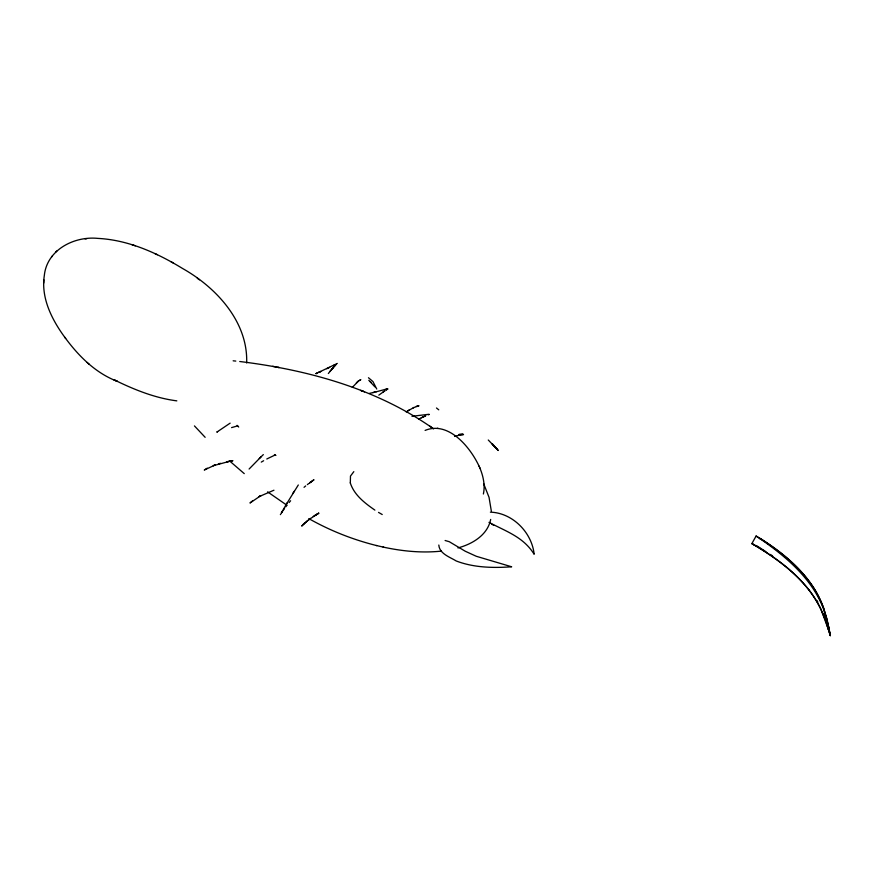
<?xml version="1.0" encoding="UTF-8"?>
<svg xmlns="http://www.w3.org/2000/svg" width="874" height="874" viewBox="0 0 874 874"><rect width="100%" height="100%" fill="white"/><g stroke="black" fill="none" stroke-linecap="round" stroke-linejoin="round"><path stroke-width="1.31" d="M246.654 362.983C248.14 321.982 216.479 287.612 182.6 268.504C156.938 252.848 128.325 239.957 97.899 238.394C74.29 235.947 46.956 249.778 44.334 275.408C40.892 297.291 51.249 318.365 63.638 335.703C77.557 354.997 94.774 372.761 117.433 381.414L113.871 379.677L115.368 380.419M43.711 283.1L43.853 279.789M438.814 545.037C439.393 553.766 449.935 557.077 456.228 560.977C473.73 567.696 493.165 568.111 511.661 566.789L476.275 556.279L465.285 551.254L449.291 541.716L445.106 540.493M483.388 494.007C485.321 485.026 483.147 475.696 479.629 467.382M490.675 519.44C487.605 535.106 472.244 544.12 457.932 547.932M353.828 471.654L350.474 476.079L350.321 482.972M828.76 627.39L823.636 608.217A63.474 38.696 62.9 0 0 813.399 587.383C799.153 565.653 778.155 549.254 756.097 536.035L751.88 543.573C773.129 555.94 793.811 570.427 809.018 590.026M765.832 551.636L756.36 545.54M760.063 538.941L760.325 538.471C780.657 551.767 800.387 567.259 813.694 587.907A62.294 37.975 63 0 1 823.734 608.446L827.186 619.95L830.3 635.66L825.733 620.824L820.588 608.599A61.988 35.222 54.9 0 0 809.335 590.54M282.597 510.766L281.352 512.951L282.302 511.312M283.11 509.859L287.175 502.834M286.388 504.167L298.307 484.983M294.156 491.33L292.735 493.57M280.379 514.633L280.816 513.934M281.494 512.874L282.695 511.115M51.599 256.945L52.134 256.202M283.296 510.23L284.542 508.482M328.351 373.515L333.409 367.288L330.077 371.232M285.787 506.811L287.011 505.194M352.79 386.778L352.32 387.368L358.427 381.108L357.794 381.588L360.831 379.644L359.837 380.081M289.119 502.561L290.616 500.758M331.574 369.385L336.381 364.305M333.169 367.561L334.753 365.878M301.869 525.94L307.582 520.543M249.101 469.032L261.129 456.752M301.901 525.908L304.578 523.078M56.821 250.969L55.586 252.171M259.261 458.577L263.336 454.6M356.843 382.451L356.363 382.888L357.346 382.004M303.136 524.498L310.39 518.424L308.435 519.932L318.813 513.158L313.231 516.436M252.684 500.758L249.986 502.998L260.933 495.58L259.097 496.607L273.944 490.216M304.043 487.321L305.703 485.933M307.364 484.6L308.795 483.475M378.803 395.146L384.986 390.722L382.943 392.065M309.647 482.852L313.974 479.76L309.789 482.743M309.833 482.71L311.494 481.487M217.593 431.603L216.796 432.149L230.135 423.147M406.192 411.905L413.828 407.492L413.205 407.776L418.985 405.787L416.33 406.279M425.103 430.412C448.974 420.547 471.294 448.242 479.881 467.972M407.666 410.922L409.054 410.037M207.269 468.158L204.276 470.026L215.157 464.957L213.201 465.7L230.463 461.101L226.836 461.778L228.322 461.505M315.066 515.31L318.693 513.224M261.282 462.106L263.642 460.729M386.57 389.749L386.057 390.055L387.881 389.017L387.28 389.323M337.32 363.442L315.907 373.668M266.778 458.992L275.157 454.983L275.9 455.474M418.777 419.072L423.759 416.636L421.323 417.772M333.54 365.496L334.436 365.037M329.684 367.364L326.734 368.73M425.365 415.958L423.464 416.778L425.769 415.795M428.271 414.822L428.981 414.604M231.566 427.615L237.641 425.878L238.7 427.047M455.288 436.235L454.622 436.432L459.418 435.121M386.035 389.214L387.564 388.777L376.246 391.781M220.521 463.318L218.391 463.919L219.745 463.537M374.487 392.218L376.399 391.749M372.816 392.623L374.738 392.153L369.363 393.42M490.39 512.153C512.535 512.809 531.862 532.408 534.156 554.269C523.592 537.193 506.833 531.698 488.981 522.368M458.38 435.328L463.526 434.531L459.964 434.673M228.78 461.417L232.921 460.718L231.217 460.991M429.101 414.265L411.96 416.286M459.079 434.356L462.761 433.875M85.095 238.908L86.799 238.722M441.468 551.101C421.967 553.198 402.204 551.221 383.096 547.069M233.15 360.809L235.794 361.082M437.361 428.26L438.027 428.336M239.749 361.508C307.932 369.855 376.923 388.788 433.624 428.872M176.821 400.86C155.419 398.107 135.12 390.012 115.827 380.649M272.699 366.293L279.145 367.55L278.435 367.408M308.883 518.653C330.121 530.671 353.03 539.717 376.716 545.595M376.312 545.507L383.73 547.211M132.094 244.764L135.328 245.812M363.191 391.344L360.645 390.372L364.513 391.858M155.048 253.657L157.342 254.727M368.467 377.732L372.947 381.556L376.749 389.028M491.636 524.182L493.876 525.34M171.129 261.774L173.38 263.03M382.222 514.535L378.529 512.393M274.414 454.535L275.179 454.993M756.097 546.021L751.88 543.573C773.162 556.235 794.018 570.788 809.346 590.54M770.333 554.455L772.507 555.853M286.694 505.096L267.608 491.865M756.097 536.035C777.98 550.795 799.448 567.576 813.967 589.983A61.639 36.391 58.9 0 1 823.035 607.692L825.963 616.225M374.88 510.11C364.851 503.14 354.09 494.979 350.277 482.852M197.295 278.26L198.223 278.926M198.54 279.156L199.469 279.822M429.637 425.999L431.996 427.703M436.487 407.983L438.759 409.83M488.271 440.015L498.377 450.492M244.261 473.632L230.004 461.308M87.192 362.448L87.804 363.005M88.635 363.77L89.214 364.294M237.105 425.354L237.673 425.9M368.806 380.288L374.957 386.931M370.128 381.479L371.275 382.572M495.995 447.849L492.193 443.839L497.721 449.881L495.853 447.859M205.15 437.317L194.443 425.911M492.193 443.839L493.886 445.609M65.67 338.478L64.763 337.266M483.65 483.672L489.047 497.361L491.33 511.093M479.105 466.159L479.367 466.76M823.111 613.242L825.242 618.836M825.733 620.234L830.3 635.66L825.985 615.504M829.175 631.607L821.123 609.724A63.474 36.14 54.9 0 0 809.04 590.016M828.749 627.062L830.06 634.229M817.048 600.656A63.081 37.243 58.9 0 1 817.824 602.055M320.703 371.483L318.857 372.335L320.703 371.483M316.825 373.274L316.18 373.548L316.825 373.274"/></g></svg>
